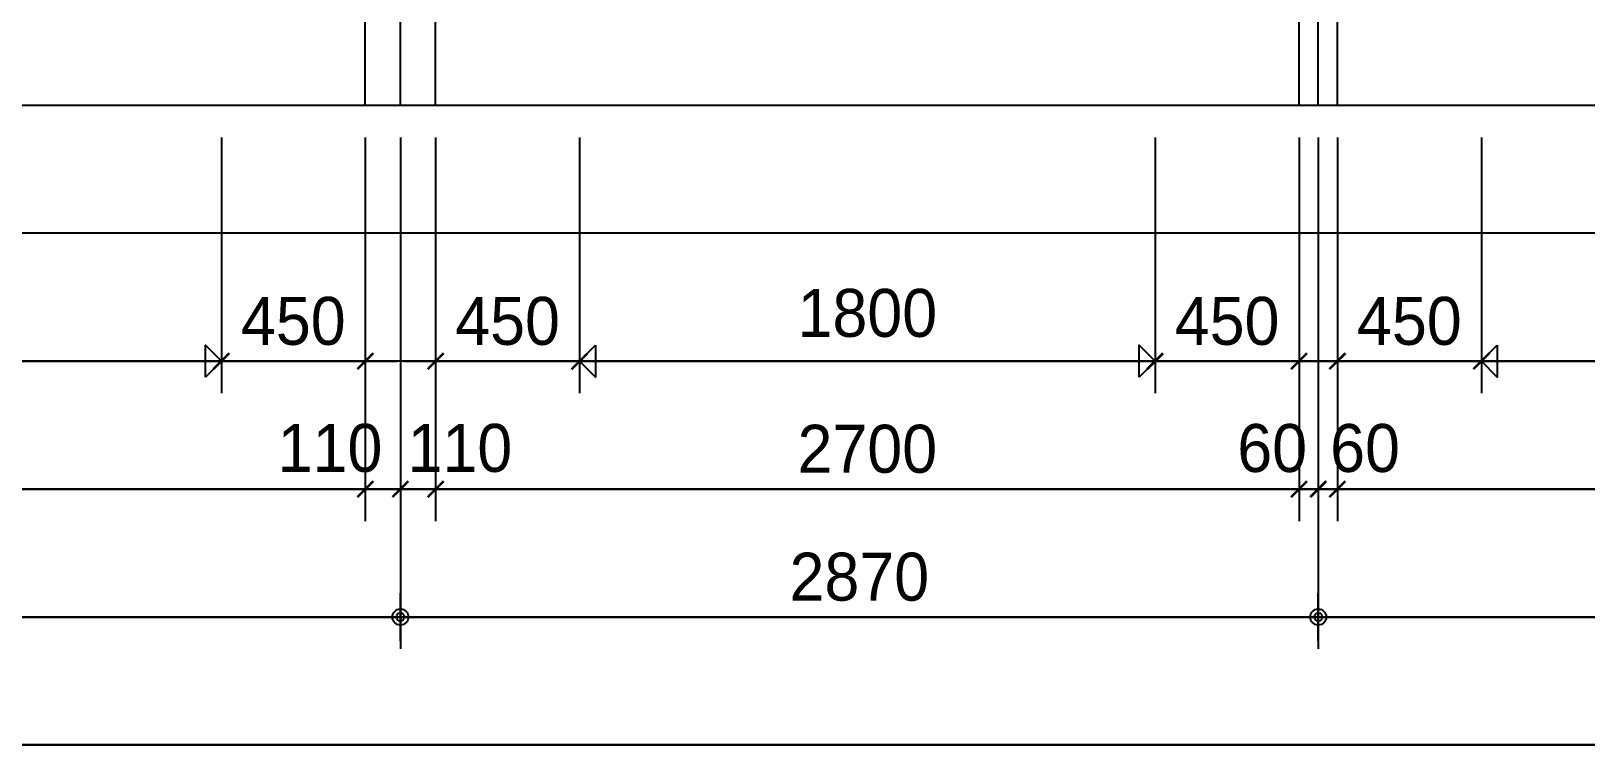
# Model space of a CAD drawing. Header units: millimetres. Extents: x -24416 to 92204, y -190080 to 23760.
# Drawn here: x 15074 to 19936, y -95523 to -93291 of the extents above; entities that cross this region are included whole.
import ezdxf

# ---------------------------------------------------------------- set-up
doc = ezdxf.new("R2010")
doc.units = ezdxf.units.MM
doc.header["$LTSCALE"] = 50
doc.linetypes.add('AUDIT_D_220706163347-0', pattern=[0])
doc.linetypes.add('CEN', pattern=[62, 60, -1, 0, -1])
doc.layers.get('defpoints').update_dxf_attribs({"color": 139})
for name, color, linetype in [('AA-XXXX-DIMS', 7, 'Continuous'), ('ARDM', 7, 'Continuous'), ('CEN_CON', 1, 'CEN'), ('CEN_WALL', 12, 'CEN'), ('DIM', 7, 'AUDIT_D_220706163347-0')]:
    doc.layers.add(name, color=color, linetype=linetype)
doc.layers.add('MC', color=135, linetype='Continuous', plot=False)
doc.styles.add('HAUD01', font='Dotum.ttf')
doc.styles.add('맑은고딕', font='malgun.ttf', dxfattribs={"width": 0.9})
doc.dimstyles.new('DIM-50', dxfattribs={"dimscale": 50, "dimtxt": 3, "dimasz": 1, "dimexe": 2, "dimexo": 2, "dimgap": 1, "dimtad": 1, "dimdec": 0, "dimzin": 0, "dimdsep": 46, "dimtxsty": '맑은고딕', "dimblk1": 'DIMDOT', "dimblk2": 'DIMDOT', "dimsah": 1, "dimcen": 0.09, "dimdle": 2, "dimclrd": 7, "dimclre": 7, "dimclrt": 3, "dimadec": 0, "dimazin": 0, "dimtfac": 1, "dimtdec": 0, "dimtix": 1, "dimtmove": 2, "dimatfit": 3, "dimldrblk": 'DIMDOT', "dimfxl": 1, "dimtolj": 1, "dimtzin": 0, "dimarcsym": 0})
doc.dimstyles.new('MCDIM-50', dxfattribs={"dimscale": 50, "dimtxt": 3, "dimasz": 1, "dimexe": 2, "dimexo": 2, "dimgap": 1, "dimtad": 1, "dimdec": 0, "dimzin": 0, "dimdsep": 46, "dimtxsty": '맑은고딕', "dimblk1": 'ARCHTICK', "dimblk2": 'ARCHTICK', "dimsah": 1, "dimcen": 0.09, "dimdle": 2, "dimclrd": 7, "dimclre": 7, "dimclrt": 3, "dimadec": 0, "dimazin": 0, "dimtfac": 1, "dimtdec": 0, "dimtix": 1, "dimtmove": 2, "dimatfit": 3, "dimldrblk": 'ARCHTICK', "dimfxl": 1, "dimtolj": 1, "dimtzin": 0, "dimarcsym": 0})
doc.dimstyles.new('외부100-win', dxfattribs={"dimscale": 50, "dimtxt": 3, "dimasz": 1, "dimexe": 2, "dimexo": 2.5, "dimgap": 1.5, "dimtad": 1, "dimdec": 0, "dimzin": 0, "dimdsep": 46, "dimtxsty": '맑은고딕', "dimblk": 'DO2-2', "dimblk1": 'DO2-2', "dimblk2": 'DIMDOT', "dimcen": 0.09, "dimdle": 2, "dimclrd": 7, "dimclre": 7, "dimclrt": 3, "dimadec": 0, "dimazin": 0, "dimtfac": 1, "dimtdec": 0, "dimtix": 1, "dimtmove": 2, "dimatfit": 3, "dimldrblk": 'DO2-2', "dimfxl": 1, "dimtolj": 1, "dimtzin": 0, "dimarcsym": 0})

# ---------------------------------------------------------------- blocks, each defined once
blk = doc.blocks.new('U-121B(기본)1', base_point=(-58206.9, -129495.9))
at = {"layer": 'CEN_CON'}
blk.add_line((-74506.9, -129795.9), (-74506.9, -125370.9), dxfattribs=at)
at = {"layer": 'CEN_WALL'}
blk.add_line((-71636.9, -129795.9), (-71636.9, -125370.9), dxfattribs=at)
at = {"layer": 'MC'}
for p, q in [((-74616.9, -129795.9), (-74616.9, -125370.9)), ((-74396.9, -129795.9), (-74396.9, -125370.9)), ((-71696.9, -129795.9), (-71696.9, -125370.9)), ((-71576.9, -129795.9), (-71576.9, -125370.9))]:
    blk.add_line(p, q, dxfattribs=at)
blk = doc.blocks.new('DIMDOT')
at = {"layer": 'AA-XXXX-DIMS'}
for p, q in [((0, -1.5), (0, 1.5)), ((-1.5, 0), (1.5, 0))]:
    blk.add_line(p, q, dxfattribs=at)
for radius in [0.5, 0.25]:
    blk.add_circle((0, 0), radius, dxfattribs=at)
blk = doc.blocks.new('*D45')
at = {"layer": 'defpoints', "color": 0, "transparency": 16777216}
for p in [(11808.9, -117283.4), (16228.9, -117283.4), (16228.9, -118883.4)]:
    blk.add_point(p, dxfattribs=at)
at = {"layer": 'DIM', "color": 7, "lineweight": -2, "transparency": 16777216}
for p, q in [((11808.9, -117383.4), (11808.9, -118983.4)), ((16228.9, -117383.4), (16228.9, -118983.4)), ((11858.9, -118883.4), (16178.9, -118883.4))]:
    blk.add_line(p, q, dxfattribs=at)
at = {"layer": 'DIM', "color": 7, "lineweight": -2, "transparency": 16777216, "xscale": 50, "yscale": 50, "zscale": 50, "rotation": 180}
blk.add_blockref('DIMDOT', (11808.9, -118883.4), dxfattribs=at)
at = {"layer": 'DIM', "color": 7, "lineweight": -2, "transparency": 16777216, "xscale": 50, "yscale": 50, "zscale": 50}
blk.add_blockref('DIMDOT', (16228.9, -118883.4), dxfattribs=at)
at = {"layer": 'DIM', "color": 3, "transparency": 16777216, "insert": (14018.9, -118758.3), "char_height": 150, "attachment_point": 5, "style": 'HAUD01'}
blk.add_mtext('\\A1;4420', dxfattribs=at)
blk = doc.blocks.new('*D46')
at = {"layer": 'defpoints', "color": 0, "transparency": 16777216}
for p in [(16228.9, -117283.4), (19098.9, -117283.4), (19098.9, -118883.4)]:
    blk.add_point(p, dxfattribs=at)
at = {"layer": 'DIM', "color": 7, "lineweight": -2, "transparency": 16777216}
for p, q in [((16228.9, -117383.4), (16228.9, -118983.4)), ((19098.9, -117383.4), (19098.9, -118983.4)), ((16278.9, -118883.4), (19048.9, -118883.4))]:
    blk.add_line(p, q, dxfattribs=at)
at = {"layer": 'DIM', "color": 7, "lineweight": -2, "transparency": 16777216, "xscale": 50, "yscale": 50, "zscale": 50, "rotation": 180}
blk.add_blockref('DIMDOT', (16228.9, -118883.4), dxfattribs=at)
at = {"layer": 'DIM', "color": 7, "lineweight": -2, "transparency": 16777216, "xscale": 50, "yscale": 50, "zscale": 50}
blk.add_blockref('DIMDOT', (19098.9, -118883.4), dxfattribs=at)
at = {"layer": 'DIM', "color": 3, "transparency": 16777216, "insert": (17663.9, -118758.3), "char_height": 150, "attachment_point": 5, "style": 'HAUD01'}
blk.add_mtext('\\A1;2870', dxfattribs=at)
blk = doc.blocks.new('*D47')
at = {"layer": 'defpoints', "color": 0, "transparency": 16777216}
for p in [(19098.9, -117283.4), (21993.9, -117283.4), (21993.9, -118883.4)]:
    blk.add_point(p, dxfattribs=at)
at = {"layer": 'DIM', "color": 7, "lineweight": -2, "transparency": 16777216}
for p, q in [((19098.9, -117383.4), (19098.9, -118983.4)), ((21993.9, -117383.4), (21993.9, -118983.4)), ((19148.9, -118883.4), (21943.9, -118883.4))]:
    blk.add_line(p, q, dxfattribs=at)
at = {"layer": 'DIM', "color": 7, "lineweight": -2, "transparency": 16777216, "xscale": 50, "yscale": 50, "zscale": 50, "rotation": 180}
blk.add_blockref('DIMDOT', (19098.9, -118883.4), dxfattribs=at)
at = {"layer": 'DIM', "color": 7, "lineweight": -2, "transparency": 16777216, "xscale": 50, "yscale": 50, "zscale": 50}
blk.add_blockref('DIMDOT', (21993.9, -118883.4), dxfattribs=at)
at = {"layer": 'DIM', "color": 3, "transparency": 16777216, "insert": (20546.4, -118758.3), "char_height": 150, "attachment_point": 5, "style": 'HAUD01'}
blk.add_mtext('\\A1;2895', dxfattribs=at)
blk = doc.blocks.new('*D51')
at = {"layer": 'defpoints', "color": 0, "transparency": 16777216}
for p in [(7963.9, -117283.4), (32528.9, -117283.4), (32528.9, -119283.4)]:
    blk.add_point(p, dxfattribs=at)
at = {"layer": 'DIM', "color": 7, "lineweight": -2, "transparency": 16777216}
for p, q in [((7963.9, -117383.4), (7963.9, -119383.4)), ((32528.9, -117383.4), (32528.9, -119383.4)), ((8013.9, -119283.4), (32478.9, -119283.4))]:
    blk.add_line(p, q, dxfattribs=at)
at = {"layer": 'DIM', "color": 7, "lineweight": -2, "transparency": 16777216, "xscale": 50, "yscale": 50, "zscale": 50, "rotation": 180}
blk.add_blockref('DIMDOT', (7963.9, -119283.4), dxfattribs=at)
at = {"layer": 'DIM', "color": 7, "lineweight": -2, "transparency": 16777216, "xscale": 50, "yscale": 50, "zscale": 50}
blk.add_blockref('DIMDOT', (32528.9, -119283.4), dxfattribs=at)
at = {"layer": 'DIM', "color": 3, "transparency": 16777216, "insert": (20246.4, -119158.3), "char_height": 150, "attachment_point": 5, "style": 'HAUD01'}
blk.add_mtext('\\A1;24565', dxfattribs=at)
blk = doc.blocks.new('_ArchTick')
at = {"color": 0, "linetype": 'ByBlock', "const_width": 0.15}
blk.add_lwpolyline([(-0.5, -0.5), (0.5, 0.5)], dxfattribs=at)
blk = doc.blocks.new('*D56')
at = {"layer": 'defpoints', "color": 0, "linetype": 'ByBlock', "transparency": 16777216}
for p in [(11918.9, -117283.4), (16118.9, -117283.4), (16118.9, -118483.4)]:
    blk.add_point(p, dxfattribs=at)
at = {"layer": 'DIM', "color": 7, "linetype": 'ByBlock', "lineweight": -2, "transparency": 16777216}
for p, q in [((11918.9, -117383.4), (11918.9, -118583.4)), ((16118.9, -117383.4), (16118.9, -118583.4)), ((11818.9, -118483.4), (16218.9, -118483.4))]:
    blk.add_line(p, q, dxfattribs=at)
at = {"layer": 'DIM', "color": 7, "linetype": 'ByBlock', "lineweight": -2, "transparency": 16777216, "xscale": 50, "yscale": 50, "zscale": 50, "rotation": 180}
blk.add_blockref('_ArchTick', (11918.9, -118483.4), dxfattribs=at)
at = {"layer": 'DIM', "color": 7, "linetype": 'ByBlock', "lineweight": -2, "transparency": 16777216, "xscale": 50, "yscale": 50, "zscale": 50}
blk.add_blockref('_ArchTick', (16118.9, -118483.4), dxfattribs=at)
at = {"layer": 'DIM', "color": 3, "linetype": 'ByBlock', "transparency": 16777216, "insert": (14018.9, -118358.3), "char_height": 150, "attachment_point": 5, "style": 'HAUD01'}
blk.add_mtext('\\A1;4200', dxfattribs=at)
blk = doc.blocks.new('*D57')
at = {"layer": 'defpoints', "color": 0, "linetype": 'ByBlock', "transparency": 16777216}
for p in [(16118.9, -117283.4), (16228.9, -117283.4), (16228.9, -118483.4)]:
    blk.add_point(p, dxfattribs=at)
at = {"layer": 'DIM', "color": 7, "linetype": 'ByBlock', "lineweight": -2, "transparency": 16777216}
for p, q in [((16118.9, -117383.4), (16118.9, -118583.4)), ((16228.9, -117383.4), (16228.9, -118583.4)), ((16018.9, -118483.4), (16328.9, -118483.4))]:
    blk.add_line(p, q, dxfattribs=at)
at = {"layer": 'DIM', "color": 7, "linetype": 'ByBlock', "lineweight": -2, "transparency": 16777216, "xscale": 50, "yscale": 50, "zscale": 50, "rotation": 180}
blk.add_blockref('_ArchTick', (16118.9, -118483.4), dxfattribs=at)
at = {"layer": 'DIM', "color": 7, "linetype": 'ByBlock', "lineweight": -2, "transparency": 16777216, "xscale": 50, "yscale": 50, "zscale": 50}
blk.add_blockref('_ArchTick', (16228.9, -118483.4), dxfattribs=at)
at = {"layer": 'DIM', "color": 3, "linetype": 'ByBlock', "transparency": 16777216, "insert": (16008.8, -118355.5), "char_height": 150, "attachment_point": 5, "style": 'HAUD01'}
blk.add_mtext('\\A1;110', dxfattribs=at)
blk = doc.blocks.new('*D58')
at = {"layer": 'defpoints', "color": 0, "linetype": 'ByBlock', "transparency": 16777216}
for p in [(16228.9, -117283.4), (16338.9, -117283.4), (16338.9, -118483.4)]:
    blk.add_point(p, dxfattribs=at)
at = {"layer": 'DIM', "color": 7, "linetype": 'ByBlock', "lineweight": -2, "transparency": 16777216}
for p, q in [((16228.9, -117383.4), (16228.9, -118583.4)), ((16338.9, -117383.4), (16338.9, -118583.4)), ((16128.9, -118483.4), (16438.9, -118483.4))]:
    blk.add_line(p, q, dxfattribs=at)
at = {"layer": 'DIM', "color": 7, "linetype": 'ByBlock', "lineweight": -2, "transparency": 16777216, "xscale": 50, "yscale": 50, "zscale": 50, "rotation": 180}
blk.add_blockref('_ArchTick', (16228.9, -118483.4), dxfattribs=at)
at = {"layer": 'DIM', "color": 7, "linetype": 'ByBlock', "lineweight": -2, "transparency": 16777216, "xscale": 50, "yscale": 50, "zscale": 50}
blk.add_blockref('_ArchTick', (16338.9, -118483.4), dxfattribs=at)
at = {"layer": 'DIM', "color": 3, "linetype": 'ByBlock', "transparency": 16777216, "insert": (16414.8, -118355.5), "char_height": 150, "attachment_point": 5, "style": 'HAUD01'}
blk.add_mtext('\\A1;110', dxfattribs=at)
blk = doc.blocks.new('*D59')
at = {"layer": 'defpoints', "color": 0, "linetype": 'ByBlock', "transparency": 16777216}
for p in [(16338.9, -117283.4), (19038.9, -117283.4), (19038.9, -118483.4)]:
    blk.add_point(p, dxfattribs=at)
at = {"layer": 'DIM', "color": 7, "linetype": 'ByBlock', "lineweight": -2, "transparency": 16777216}
for p, q in [((16338.9, -117383.4), (16338.9, -118583.4)), ((19038.9, -117383.4), (19038.9, -118583.4)), ((16238.9, -118483.4), (19138.9, -118483.4))]:
    blk.add_line(p, q, dxfattribs=at)
at = {"layer": 'DIM', "color": 7, "linetype": 'ByBlock', "lineweight": -2, "transparency": 16777216, "xscale": 50, "yscale": 50, "zscale": 50, "rotation": 180}
blk.add_blockref('_ArchTick', (16338.9, -118483.4), dxfattribs=at)
at = {"layer": 'DIM', "color": 7, "linetype": 'ByBlock', "lineweight": -2, "transparency": 16777216, "xscale": 50, "yscale": 50, "zscale": 50}
blk.add_blockref('_ArchTick', (19038.9, -118483.4), dxfattribs=at)
at = {"layer": 'DIM', "color": 3, "linetype": 'ByBlock', "transparency": 16777216, "insert": (17688.9, -118358.3), "char_height": 150, "attachment_point": 5, "style": 'HAUD01'}
blk.add_mtext('\\A1;2700', dxfattribs=at)
blk = doc.blocks.new('*D60')
at = {"layer": 'defpoints', "color": 0, "linetype": 'ByBlock', "transparency": 16777216}
for p in [(19038.9, -117283.4), (19098.9, -117283.4), (19098.9, -118483.4)]:
    blk.add_point(p, dxfattribs=at)
at = {"layer": 'DIM', "color": 7, "linetype": 'ByBlock', "lineweight": -2, "transparency": 16777216}
for p, q in [((19038.9, -117383.4), (19038.9, -118583.4)), ((19098.9, -117383.4), (19098.9, -118583.4)), ((19038.9, -118483.4), (18988.9, -118483.4)), ((19038.9, -118483.4), (19098.9, -118483.4)), ((19098.9, -118483.4), (19148.9, -118483.4))]:
    blk.add_line(p, q, dxfattribs=at)
at = {"layer": 'DIM', "color": 7, "linetype": 'ByBlock', "lineweight": -2, "transparency": 16777216, "xscale": 50, "yscale": 50, "zscale": 50}
blk.add_blockref('_ArchTick', (19038.9, -118483.4), dxfattribs=at)
at = {"layer": 'DIM', "color": 7, "linetype": 'ByBlock', "lineweight": -2, "transparency": 16777216, "xscale": 50, "yscale": 50, "zscale": 50, "rotation": 180}
blk.add_blockref('_ArchTick', (19098.9, -118483.4), dxfattribs=at)
at = {"layer": 'DIM', "color": 3, "linetype": 'ByBlock', "transparency": 16777216, "insert": (18954.9, -118355.9), "char_height": 150, "attachment_point": 5, "style": 'HAUD01'}
blk.add_mtext('\\A1;60', dxfattribs=at)
blk = doc.blocks.new('*D61')
at = {"layer": 'defpoints', "color": 0, "linetype": 'ByBlock', "transparency": 16777216}
for p in [(19098.9, -117283.4), (19158.9, -117283.4), (19158.9, -118483.4)]:
    blk.add_point(p, dxfattribs=at)
at = {"layer": 'DIM', "color": 7, "linetype": 'ByBlock', "lineweight": -2, "transparency": 16777216}
for p, q in [((19098.9, -117383.4), (19098.9, -118583.4)), ((19158.9, -117383.4), (19158.9, -118583.4)), ((19098.9, -118483.4), (19048.9, -118483.4)), ((19098.9, -118483.4), (19158.9, -118483.4)), ((19158.9, -118483.4), (19208.9, -118483.4))]:
    blk.add_line(p, q, dxfattribs=at)
at = {"layer": 'DIM', "color": 7, "linetype": 'ByBlock', "lineweight": -2, "transparency": 16777216, "xscale": 50, "yscale": 50, "zscale": 50}
blk.add_blockref('_ArchTick', (19098.9, -118483.4), dxfattribs=at)
at = {"layer": 'DIM', "color": 7, "linetype": 'ByBlock', "lineweight": -2, "transparency": 16777216, "xscale": 50, "yscale": 50, "zscale": 50, "rotation": 180}
blk.add_blockref('_ArchTick', (19158.9, -118483.4), dxfattribs=at)
at = {"layer": 'DIM', "color": 3, "linetype": 'ByBlock', "transparency": 16777216, "insert": (19245.3, -118355.9), "char_height": 150, "attachment_point": 5, "style": 'HAUD01'}
blk.add_mtext('\\A1;60', dxfattribs=at)
blk = doc.blocks.new('*D62')
at = {"layer": 'defpoints', "color": 0, "linetype": 'ByBlock', "transparency": 16777216}
for p in [(19158.9, -117283.4), (21678.9, -117283.4), (21678.9, -118483.4)]:
    blk.add_point(p, dxfattribs=at)
at = {"layer": 'DIM', "color": 7, "linetype": 'ByBlock', "lineweight": -2, "transparency": 16777216}
for p, q in [((19158.9, -117383.4), (19158.9, -118583.4)), ((21678.9, -117383.4), (21678.9, -118583.4)), ((19058.9, -118483.4), (21778.9, -118483.4))]:
    blk.add_line(p, q, dxfattribs=at)
at = {"layer": 'DIM', "color": 7, "linetype": 'ByBlock', "lineweight": -2, "transparency": 16777216, "xscale": 50, "yscale": 50, "zscale": 50, "rotation": 180}
blk.add_blockref('_ArchTick', (19158.9, -118483.4), dxfattribs=at)
at = {"layer": 'DIM', "color": 7, "linetype": 'ByBlock', "lineweight": -2, "transparency": 16777216, "xscale": 50, "yscale": 50, "zscale": 50}
blk.add_blockref('_ArchTick', (21678.9, -118483.4), dxfattribs=at)
at = {"layer": 'DIM', "color": 3, "linetype": 'ByBlock', "transparency": 16777216, "insert": (20418.9, -118358.3), "char_height": 150, "attachment_point": 5, "style": 'HAUD01'}
blk.add_mtext('\\A1;2520', dxfattribs=at)
blk = doc.blocks.new('DO2-2')
at = {"layer": 'ARDM'}
blk.add_line((0, 0), (-2, 0), dxfattribs=at)
blk.add_lwpolyline([(-1, -1), (-1, 1), (0, 0)], close=True, dxfattribs=at)
blk = doc.blocks.new('*D74')
at = {"layer": 'defpoints', "color": 0, "linetype": 'ByBlock', "transparency": 16777216}
for p in [(12368.9, -117283.4), (15668.9, -117283.4), (15668.9, -118083.4)]:
    blk.add_point(p, dxfattribs=at)
at = {"layer": 'DIM', "color": 7, "linetype": 'ByBlock', "lineweight": -2, "transparency": 16777216}
for p, q in [((12368.9, -117408.4), (12368.9, -118183.4)), ((15668.9, -117408.4), (15668.9, -118183.4)), ((12418.9, -118083.4), (15618.9, -118083.4))]:
    blk.add_line(p, q, dxfattribs=at)
at = {"layer": 'DIM', "color": 7, "linetype": 'ByBlock', "lineweight": -2, "transparency": 16777216, "xscale": 50, "yscale": 50, "zscale": 50, "rotation": 180}
blk.add_blockref('DO2-2', (12368.9, -118083.4), dxfattribs=at)
at = {"layer": 'DIM', "color": 7, "linetype": 'ByBlock', "lineweight": -2, "transparency": 16777216, "xscale": 50, "yscale": 50, "zscale": 50}
blk.add_blockref('DO2-2', (15668.9, -118083.4), dxfattribs=at)
at = {"layer": 'DIM', "color": 3, "linetype": 'ByBlock', "transparency": 16777216, "insert": (14018.9, -117933.3), "char_height": 150, "attachment_point": 5, "style": 'HAUD01'}
blk.add_mtext('\\A1;3300', dxfattribs=at)
blk = doc.blocks.new('*D75')
at = {"layer": 'defpoints', "color": 0, "linetype": 'ByBlock', "transparency": 16777216}
for p in [(15668.9, -117283.4), (16118.9, -117283.4), (16118.9, -118083.4)]:
    blk.add_point(p, dxfattribs=at)
at = {"layer": 'DIM', "color": 7, "linetype": 'ByBlock', "lineweight": -2, "transparency": 16777216}
for p, q in [((15668.9, -117383.4), (15668.9, -118183.4)), ((16118.9, -117383.4), (16118.9, -118183.4)), ((15568.9, -118083.4), (16218.9, -118083.4))]:
    blk.add_line(p, q, dxfattribs=at)
at = {"layer": 'DIM', "color": 7, "linetype": 'ByBlock', "lineweight": -2, "transparency": 16777216, "xscale": 50, "yscale": 50, "zscale": 50, "rotation": 180}
blk.add_blockref('_ArchTick', (15668.9, -118083.4), dxfattribs=at)
at = {"layer": 'DIM', "color": 7, "linetype": 'ByBlock', "lineweight": -2, "transparency": 16777216, "xscale": 50, "yscale": 50, "zscale": 50}
blk.add_blockref('_ArchTick', (16118.9, -118083.4), dxfattribs=at)
at = {"layer": 'DIM', "color": 3, "linetype": 'ByBlock', "transparency": 16777216, "insert": (15893.9, -117958.3), "char_height": 150, "attachment_point": 5, "style": 'HAUD01'}
blk.add_mtext('\\A1;450', dxfattribs=at)
blk = doc.blocks.new('*D76')
at = {"layer": 'defpoints', "color": 0, "linetype": 'ByBlock', "transparency": 16777216}
for p in [(16338.9, -117283.4), (16788.9, -117283.4), (16788.9, -118083.4)]:
    blk.add_point(p, dxfattribs=at)
at = {"layer": 'DIM', "color": 7, "linetype": 'ByBlock', "lineweight": -2, "transparency": 16777216}
for p, q in [((16338.9, -117383.4), (16338.9, -118183.4)), ((16788.9, -117383.4), (16788.9, -118183.4)), ((16238.9, -118083.4), (16888.9, -118083.4))]:
    blk.add_line(p, q, dxfattribs=at)
at = {"layer": 'DIM', "color": 7, "linetype": 'ByBlock', "lineweight": -2, "transparency": 16777216, "xscale": 50, "yscale": 50, "zscale": 50, "rotation": 180}
blk.add_blockref('_ArchTick', (16338.9, -118083.4), dxfattribs=at)
at = {"layer": 'DIM', "color": 7, "linetype": 'ByBlock', "lineweight": -2, "transparency": 16777216, "xscale": 50, "yscale": 50, "zscale": 50}
blk.add_blockref('_ArchTick', (16788.9, -118083.4), dxfattribs=at)
at = {"layer": 'DIM', "color": 3, "linetype": 'ByBlock', "transparency": 16777216, "insert": (16563.9, -117958.3), "char_height": 150, "attachment_point": 5, "style": 'HAUD01'}
blk.add_mtext('\\A1;450', dxfattribs=at)
blk = doc.blocks.new('*D77')
at = {"layer": 'defpoints', "color": 0, "linetype": 'ByBlock', "transparency": 16777216}
for p in [(16788.9, -117283.4), (18588.9, -117283.4), (18588.9, -118083.4)]:
    blk.add_point(p, dxfattribs=at)
at = {"layer": 'DIM', "color": 7, "linetype": 'ByBlock', "lineweight": -2, "transparency": 16777216}
for p, q in [((16788.9, -117408.4), (16788.9, -118183.4)), ((18588.9, -117408.4), (18588.9, -118183.4)), ((16838.9, -118083.4), (18538.9, -118083.4))]:
    blk.add_line(p, q, dxfattribs=at)
at = {"layer": 'DIM', "color": 7, "linetype": 'ByBlock', "lineweight": -2, "transparency": 16777216, "xscale": 50, "yscale": 50, "zscale": 50, "rotation": 180}
blk.add_blockref('DO2-2', (16788.9, -118083.4), dxfattribs=at)
at = {"layer": 'DIM', "color": 7, "linetype": 'ByBlock', "lineweight": -2, "transparency": 16777216, "xscale": 50, "yscale": 50, "zscale": 50}
blk.add_blockref('DO2-2', (18588.9, -118083.4), dxfattribs=at)
at = {"layer": 'DIM', "color": 3, "linetype": 'ByBlock', "transparency": 16777216, "insert": (17688.9, -117933.3), "char_height": 150, "attachment_point": 5, "style": 'HAUD01'}
blk.add_mtext('\\A1;1800', dxfattribs=at)
blk = doc.blocks.new('*D78')
at = {"layer": 'defpoints', "color": 0, "linetype": 'ByBlock', "transparency": 16777216}
for p in [(18588.9, -117283.4), (19038.9, -117283.4), (19038.9, -118083.4)]:
    blk.add_point(p, dxfattribs=at)
at = {"layer": 'DIM', "color": 7, "linetype": 'ByBlock', "lineweight": -2, "transparency": 16777216}
for p, q in [((18588.9, -117383.4), (18588.9, -118183.4)), ((19038.9, -117383.4), (19038.9, -118183.4)), ((18488.9, -118083.4), (19138.9, -118083.4))]:
    blk.add_line(p, q, dxfattribs=at)
at = {"layer": 'DIM', "color": 7, "linetype": 'ByBlock', "lineweight": -2, "transparency": 16777216, "xscale": 50, "yscale": 50, "zscale": 50, "rotation": 180}
blk.add_blockref('_ArchTick', (18588.9, -118083.4), dxfattribs=at)
at = {"layer": 'DIM', "color": 7, "linetype": 'ByBlock', "lineweight": -2, "transparency": 16777216, "xscale": 50, "yscale": 50, "zscale": 50}
blk.add_blockref('_ArchTick', (19038.9, -118083.4), dxfattribs=at)
at = {"layer": 'DIM', "color": 3, "linetype": 'ByBlock', "transparency": 16777216, "insert": (18813.9, -117958.3), "char_height": 150, "attachment_point": 5, "style": 'HAUD01'}
blk.add_mtext('\\A1;450', dxfattribs=at)
blk = doc.blocks.new('*D79')
at = {"layer": 'defpoints', "color": 0, "linetype": 'ByBlock', "transparency": 16777216}
for p in [(19158.9, -117283.4), (19608.9, -117283.4), (19608.9, -118083.4)]:
    blk.add_point(p, dxfattribs=at)
at = {"layer": 'DIM', "color": 7, "linetype": 'ByBlock', "lineweight": -2, "transparency": 16777216}
for p, q in [((19158.9, -117383.4), (19158.9, -118183.4)), ((19608.9, -117383.4), (19608.9, -118183.4)), ((19058.9, -118083.4), (19708.9, -118083.4))]:
    blk.add_line(p, q, dxfattribs=at)
at = {"layer": 'DIM', "color": 7, "linetype": 'ByBlock', "lineweight": -2, "transparency": 16777216, "xscale": 50, "yscale": 50, "zscale": 50, "rotation": 180}
blk.add_blockref('_ArchTick', (19158.9, -118083.4), dxfattribs=at)
at = {"layer": 'DIM', "color": 7, "linetype": 'ByBlock', "lineweight": -2, "transparency": 16777216, "xscale": 50, "yscale": 50, "zscale": 50}
blk.add_blockref('_ArchTick', (19608.9, -118083.4), dxfattribs=at)
at = {"layer": 'DIM', "color": 3, "linetype": 'ByBlock', "transparency": 16777216, "insert": (19383.9, -117958.3), "char_height": 150, "attachment_point": 5, "style": 'HAUD01'}
blk.add_mtext('\\A1;450', dxfattribs=at)
blk = doc.blocks.new('*D80')
at = {"layer": 'defpoints', "color": 0, "linetype": 'ByBlock', "transparency": 16777216}
for p in [(19608.9, -117283.4), (21408.9, -117283.4), (21408.9, -118083.4)]:
    blk.add_point(p, dxfattribs=at)
at = {"layer": 'DIM', "color": 7, "linetype": 'ByBlock', "lineweight": -2, "transparency": 16777216}
for p, q in [((19608.9, -117408.4), (19608.9, -118183.4)), ((21408.9, -117408.4), (21408.9, -118183.4)), ((19658.9, -118083.4), (21358.9, -118083.4))]:
    blk.add_line(p, q, dxfattribs=at)
at = {"layer": 'DIM', "color": 7, "linetype": 'ByBlock', "lineweight": -2, "transparency": 16777216, "xscale": 50, "yscale": 50, "zscale": 50, "rotation": 180}
blk.add_blockref('DO2-2', (19608.9, -118083.4), dxfattribs=at)
at = {"layer": 'DIM', "color": 7, "linetype": 'ByBlock', "lineweight": -2, "transparency": 16777216, "xscale": 50, "yscale": 50, "zscale": 50}
blk.add_blockref('DO2-2', (21408.9, -118083.4), dxfattribs=at)
at = {"layer": 'DIM', "color": 3, "linetype": 'ByBlock', "transparency": 16777216, "insert": (20508.9, -117933.3), "char_height": 150, "attachment_point": 5, "style": 'HAUD01'}
blk.add_mtext('\\A1;1800', dxfattribs=at)
blk = doc.blocks.new('DIM-1108')
at = {"layer": 'DIM'}
for base, p1, p2, picture, middle in [((32528.9, -119283.4), (7963.9, -117283.4), (32528.9, -117283.4), '*D51', (20246.4, -119158.3)), ((16228.9, -118883.4), (11808.9, -117283.4), (16228.9, -117283.4), '*D45', (14018.9, -118758.3)), ((19098.9, -118883.4), (16228.9, -117283.4), (19098.9, -117283.4), '*D46', (17663.9, -118758.3)), ((21993.9, -118883.4), (19098.9, -117283.4), (21993.9, -117283.4), '*D47', (20546.4, -118758.3))]:
    dim = blk.add_linear_dim(base=base, p1=p1, p2=p2, angle=180, dimstyle='DIM-50', override={"dimscale": 50, "dimtxsty": 'HAUD01'}, dxfattribs=at)
    dim.commit()
    dim.dimension.update_dxf_attribs({"geometry": picture, "text_midpoint": middle})
at = {"layer": 'DIM', "linetype": 'ByBlock'}
for base, p1, p2, dimstyle, picture, middle in [((16118.9, -118483.4), (11918.9, -117283.4), (16118.9, -117283.4), 'MCDIM-50', '*D56', (14018.9, -118358.3)), ((15668.9, -118083.4), (12368.9, -117283.4), (15668.9, -117283.4), '외부100-win', '*D74', (14018.9, -117933.3)), ((16118.9, -118083.4), (15668.9, -117283.4), (16118.9, -117283.4), 'MCDIM-50', '*D75', (15893.9, -117958.3)), ((19038.9, -118483.4), (16338.9, -117283.4), (19038.9, -117283.4), 'MCDIM-50', '*D59', (17688.9, -118358.3)), ((16788.9, -118083.4), (16338.9, -117283.4), (16788.9, -117283.4), 'MCDIM-50', '*D76', (16563.9, -117958.3)), ((18588.9, -118083.4), (16788.9, -117283.4), (18588.9, -117283.4), '외부100-win', '*D77', (17688.9, -117933.3)), ((19038.9, -118083.4), (18588.9, -117283.4), (19038.9, -117283.4), 'MCDIM-50', '*D78', (18813.9, -117958.3)), ((21678.9, -118483.4), (19158.9, -117283.4), (21678.9, -117283.4), 'MCDIM-50', '*D62', (20418.9, -118358.3)), ((19608.9, -118083.4), (19158.9, -117283.4), (19608.9, -117283.4), 'MCDIM-50', '*D79', (19383.9, -117958.3)), ((21408.9, -118083.4), (19608.9, -117283.4), (21408.9, -117283.4), '외부100-win', '*D80', (20508.9, -117933.3))]:
    dim = blk.add_linear_dim(base=base, p1=p1, p2=p2, angle=180, dimstyle=dimstyle, override={"dimtxsty": 'HAUD01'}, dxfattribs=at)
    dim.commit()
    dim.dimension.update_dxf_attribs({"geometry": picture, "text_midpoint": middle})
for base, p1, p2, picture, middle in [((16228.9, -118483.4), (16118.9, -117283.4), (16228.9, -117283.4), '*D57', (16008.8, -118355.5)), ((16338.9, -118483.4), (16228.9, -117283.4), (16338.9, -117283.4), '*D58', (16414.8, -118355.5)), ((19098.9, -118483.4), (19038.9, -117283.4), (19098.9, -117283.4), '*D60', (18954.9, -118355.9)), ((19158.9, -118483.4), (19098.9, -117283.4), (19158.9, -117283.4), '*D61', (19245.3, -118355.9))]:
    dim = blk.add_linear_dim(base=base, p1=p1, p2=p2, angle=180, dimstyle='MCDIM-50', override={"dimtxsty": 'HAUD01'}, dxfattribs=at)
    dim.commit()
    dim.dimension.update_dxf_attribs({"geometry": picture, "text_midpoint": middle, "dimtype": 128})

msp = doc.modelspace()

# ---------------------------------------------------------------- linework, layer by layer
at = {"layer": 'defpoints'}
for points in [[(4504.1, -75003.4), (34828.9, -75003.4), (34828.9, -95523.4), (4504.1, -95523.4)], [(4904.1, -75403.4), (34428.9, -75403.4), (34428.9, -95123.4), (4904.1, -95123.4)], [(5304.1, -75803.4), (34028.9, -75803.4), (34028.9, -94723.4), (5304.1, -94723.4)], [(5704.1, -76203.4), (33628.9, -76203.4), (33628.9, -94323.4), (5704.1, -94323.4)], [(6104.1, -76603.4), (33228.9, -76603.4), (33228.9, -93923.4), (6104.1, -93923.4)], [(6504.1, -77003.4), (32828.9, -77003.4), (32828.9, -93523.4), (6504.1, -93523.4)]]:
    msp.add_lwpolyline(points, close=True, dxfattribs=at)

# ---------------------------------------------------------------- block references
for name, p in [('DIM-1108', (0, 23760)), ('U-121B(기본)1', (32528.9, -93223.4))]:
    msp.add_blockref(name, p)

doc.saveas('drawing.dxf')
